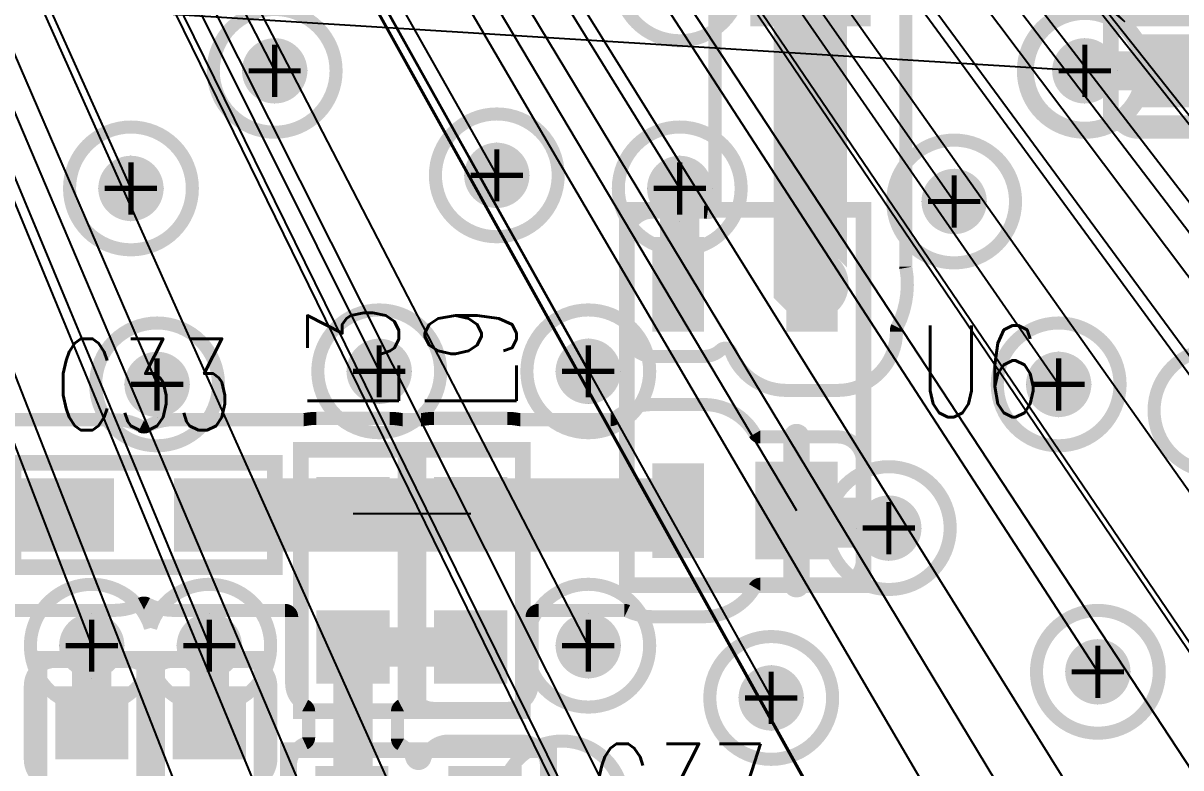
# Model space of a CAD drawing. Extents: x -1.33 to 3.2, y -3.63 to 2.02.
# Drawn here: x 0.8037 to 1.2468, y 0.1782 to 0.4632 of the extents above; entities that cross this region are included whole.
import ezdxf
from ezdxf.enums import TextEntityAlignment as Align

# ---------------------------------------------------------------- set-up
doc = ezdxf.new("R2010")
doc.units = 0
for name, pattern in [('SIG_0', [2, 1, 1]), ('SIG_4', [2, 1, 1]), ('SIG_5', [2, 1, 1]), ('SIG_52', [2, 1, 1]), ('SIG_7', [2, 1, 1])]:
    doc.linetypes.add(name, pattern=pattern)
for name, color, linetype in [('DRIL_PLTE_THRU_01', 16, 'CONTINUOUS'), ('DRIL_PLTE_THRU_02', 106, 'CONTINUOUS'), ('DRIL_PLTE_THRU_03', 255, 'CONTINUOUS'), ('DRIL_PLTE_THRU_04', 176, 'CONTINUOUS'), ('DRIL_SYMBOL', 254, 'CONTINUOUS'), ('LINK_00', 254, 'CONTINUOUS'), ('PADS_BOT', 5, 'CONTINUOUS'), ('PADS_INNER', 1, 'CONTINUOUS'), ('PADS_TOP', 1, 'CONTINUOUS'), ('PART_NAME_123', 255, 'CONTINUOUS'), ('PART_TOP_2DLINE_123', 255, 'CONTINUOUS'), ('POUR_PADTHERM_01', 1, 'CONTINUOUS'), ('POUR_VIATHERM_01', 1, 'CONTINUOUS'), ('POUR_VIATHERM_02', 112, 'CONTINUOUS'), ('POUR_VIATHERM_03', 222, 'CONTINUOUS'), ('POUR_VIATHERM_04', 5, 'CONTINUOUS'), ('POUR_VOID_01', 1, 'CONTINUOUS'), ('POUR_VOID_02', 112, 'CONTINUOUS'), ('POUR_VOID_03', 222, 'CONTINUOUS'), ('POUR_VOID_04', 5, 'CONTINUOUS'), ('TRACE_01', 1, 'CONTINUOUS'), ('VIAPTS', 34, 'CONTINUOUS')]:
    doc.layers.add(name, color=color, linetype=linetype)
doc.styles.add('W0$005', font='simplex', dxfattribs={"width": 0.75})

# ---------------------------------------------------------------- blocks, each defined once
blk = doc.blocks.new('POUR_VOID_730')
at = {"layer": 'POUR_VOID_01', "const_width": 0.005}
blk.add_lwpolyline([(-15.7985, -17.4245), (-15.7985, -17.52993, 0.043589), (-15.79846, -17.53037, -0.161428), (-15.8018, -17.55309, 0.117017), (-15.80207, -17.55421), (-15.80207, -17.5548, -0.414214), (-15.82457, -17.5773), (-15.84425, -17.5773, -0.311873), (-15.8653, -17.56276, 0.530681), (-15.86933, -17.5618, -0.187738), (-15.87575, -17.5643), (-15.89543, -17.5643, -0.414214), (-15.90493, -17.5548), (-15.90493, -17.51858, -0.414214), (-15.89543, -17.50908), (-15.87575, -17.50908, -0.036559), (-15.87436, -17.50918, 0.457703), (-15.8715, -17.50671), (-15.8715, -17.4245)], format="xyb", dxfattribs=at)
blk = doc.blocks.new('POUR_VOID_729')
at = {"layer": 'POUR_VOID_01', "const_width": 0.005}
for points in [[(-16.13104, -17.72487, -0.185978), (-16.1335, -17.7185), (-16.1335, -17.6905, -0.414214), (-16.124, -17.681), (-16.096, -17.681, -0.199359), (-16.08927, -17.68379, 0.415223), (-16.08573, -17.68379, -0.199359), (-16.079, -17.681), (-16.051, -17.681, -0.414214), (-16.0415, -17.6905), (-16.0415, -17.7185, -0.331681), (-16.04829, -17.7276, 0.745359)], [(-16.034, -17.7305), (-16.034, -17.721, -0.29325), (-16.02846, -17.71236, 0.29325), (-16.027, -17.71009), (-16.027, -17.70017, 0.28071), (-16.02835, -17.69794, -0.280709), (-16.0335, -17.6895), (-16.0335, -17.664, 0.414214), (-16.036, -17.6615), (-16.0645, -17.6615), (-16.0785, -17.6615, -0.12007), (-16.08885, -17.65898, 0.243655), (-16.09115, -17.65898, -0.12007), (-16.1015, -17.6615), (-16.1295, -17.6615), (-16.1645, -17.6615)], [(-16.1505, -17.5885), (-16.1155, -17.5885), (-16.1015, -17.5885, -0.12007), (-16.09115, -17.59102, 0.243655), (-16.08885, -17.59102, -0.12007), (-16.0785, -17.5885), (-16.0505, -17.5885), (-16.02897, -17.5885, 0.050124), (-16.02848, -17.58845, -0.050126), (-16.024, -17.588), (-15.996, -17.588, -0.050126), (-15.99152, -17.58845, 0.050124), (-15.99103, -17.5885), (-15.98397, -17.5885, 0.050124), (-15.98348, -17.58845, -0.050126), (-15.979, -17.588), (-15.951, -17.588, -0.050126), (-15.94652, -17.58845, 0.050124), (-15.94603, -17.5885), (-15.91145, -17.5885, 0.175592), (-15.90985, -17.58792, -0.175591), (-15.89543, -17.5827), (-15.87575, -17.5827, -0.266826), (-15.85631, -17.59387, 0.266828), (-15.85415, -17.59511), (-15.82457, -17.59511, -0.414214), (-15.81507, -17.60461), (-15.81507, -17.64201, -0.414214), (-15.82457, -17.65151), (-15.85415, -17.65151, 0.266828), (-15.85631, -17.65275, -0.266826), (-15.87575, -17.66392), (-15.89543, -17.66392, -0.1113), (-15.90509, -17.66174, 0.111302), (-15.90616, -17.6615), (-15.939, -17.6615, 0.414214), (-15.9415, -17.664), (-15.9415, -17.6895, -0.414214), (-15.951, -17.699), (-15.979, -17.699, -0.199359), (-15.98573, -17.69621, 0.415223), (-15.98927, -17.69621, -0.077903), (-15.99165, -17.69794, 0.28071), (-15.993, -17.70017), (-15.993, -17.71061, 0.267945), (-15.99175, -17.71277, -0.191657), (-15.9874, -17.71829, 0.745359), (-15.9826, -17.71829, -0.331681), (-15.9735, -17.7115), (-15.9455, -17.7115, -0.414214), (-15.936, -17.721), (-15.936, -17.749, -0.414214)]]:
    blk.add_lwpolyline(points, format="xyb", dxfattribs=at)
blk = doc.blocks.new('POUR_VOID_682')
at = {"layer": 'POUR_VOID_01', "const_width": 0.005}
blk.add_lwpolyline([(-15.62379, -17.43073, 0.415223), (-15.62379, -17.43427, -0.199359), (-15.621, -17.441), (-15.621, -17.469, -0.414214), (-15.6305, -17.4785), (-15.6585, -17.4785, -0.331681), (-15.6676, -17.47171, 0.745359), (-15.6724, -17.47171, -0.331681), (-15.6815, -17.4785), (-15.7095, -17.4785, -0.221272), (-15.71677, -17.47512, 0.351301), (-15.71984, -17.47451, -1.648533), (-15.71984, -17.43549, 0.351301), (-15.71677, -17.43488, -0.021846), (-15.71621, -17.43427, 0.415223), (-15.71621, -17.43073, -0.199359)], format="xyb", dxfattribs=at)
blk = doc.blocks.new('POUR_OUTLINE_677')
for name in ['POUR_VOID_730', 'POUR_VOID_682', 'POUR_VOID_729']:
    blk.add_blockref(name, (0, 0))
blk = doc.blocks.new('POUR_VIATHERM_765')
at = {"layer": 'POUR_VIATHERM_01'}
for points in [[(-15.78, -17.4925), (-15.78, -17.4925)], [(-15.7925, -17.505), (-15.7925, -17.505)], [(-15.7675, -17.505), (-15.7675, -17.505)], [(-15.78, -17.5175), (-15.78, -17.5175)]]:
    blk.add_lwpolyline(points, dxfattribs=at)
blk = doc.blocks.new('POUR_VIATHERM_778')
at = {"layer": 'POUR_VIATHERM_01'}
for points in [[(-16.065, -17.6625), (-16.065, -17.6625)], [(-16.0775, -17.675), (-16.0775, -17.675)], [(-16.0525, -17.675), (-16.0525, -17.675)]]:
    blk.add_lwpolyline(points, dxfattribs=at)
blk = doc.blocks.new('POUR_VIATHERM_779')
at = {"layer": 'POUR_VIATHERM_01'}
for points in [[(-16.11, -17.6625), (-16.11, -17.6625)], [(-16.1225, -17.675), (-16.1225, -17.675)], [(-16.0975, -17.675), (-16.0975, -17.675)]]:
    blk.add_lwpolyline(points, dxfattribs=at)
blk = doc.blocks.new('POUR_VIATHERM_917')
at = {"layer": 'POUR_VIATHERM_01'}
for points in [[(-15.92, -17.6625), (-15.92, -17.6625)], [(-15.9325, -17.675), (-15.9325, -17.675)], [(-15.9075, -17.675), (-15.9075, -17.675)], [(-15.92, -17.6875), (-15.92, -17.6875)]]:
    blk.add_lwpolyline(points, dxfattribs=at)
blk = doc.blocks.new('POUR_VIATHERM_1190')
at = {"layer": 'POUR_VIATHERM_01'}
for points in [[(-15.85, -17.6825), (-15.85, -17.6825)], [(-15.8625, -17.695), (-15.8625, -17.695)], [(-15.8375, -17.695), (-15.8375, -17.695)], [(-15.85, -17.7075), (-15.85, -17.7075)]]:
    blk.add_lwpolyline(points, dxfattribs=at)
blk = doc.blocks.new('POUR_VIATHERM_1191')
at = {"layer": 'POUR_VIATHERM_01'}
for points in [[(-15.74, -17.5625), (-15.74, -17.5625)], [(-15.7525, -17.575), (-15.7525, -17.575)], [(-15.7275, -17.575), (-15.7275, -17.575)], [(-15.74, -17.5875), (-15.74, -17.5875)]]:
    blk.add_lwpolyline(points, dxfattribs=at)
blk = doc.blocks.new('POUR_VIATHERM_1205')
at = {"layer": 'POUR_VIATHERM_01'}
for points in [[(-15.725, -17.6725), (-15.725, -17.6725)], [(-15.7375, -17.685), (-15.7375, -17.685)], [(-15.7125, -17.685), (-15.7125, -17.685)], [(-15.725, -17.6975), (-15.725, -17.6975)]]:
    blk.add_lwpolyline(points, dxfattribs=at)
blk = doc.blocks.new('POUR_VIATHERM_1241')
at = {"layer": 'POUR_VIATHERM_01'}
for points in [[(-15.885, -17.4875), (-15.885, -17.4875)], [(-15.8975, -17.5), (-15.8975, -17.5)], [(-15.8725, -17.5), (-15.8725, -17.5)]]:
    blk.add_lwpolyline(points, dxfattribs=at)
blk = doc.blocks.new('POUR_PADTHERM_1242')
at = {"layer": 'POUR_PADTHERM_01', "const_width": 0.005}
for points in [[(-15.84281, -17.59511), (-15.84281, -17.62035, 1), (-15.83781, -17.62035), (-15.83781, -17.59511, 1), (-15.84281, -17.59511)], [(-15.83781, -17.65151), (-15.83781, -17.62626, 1), (-15.84281, -17.62626), (-15.84281, -17.65151, 1), (-15.83781, -17.65151)], [(-15.81507, -17.62081), (-15.82457, -17.62081, 1), (-15.82457, -17.62581), (-15.81507, -17.62581, 1), (-15.81507, -17.62081)]]:
    blk.add_lwpolyline(points, format="xyb", dxfattribs=at)
blk = doc.blocks.new('POUR_VIATHERM_1284')
at = {"layer": 'POUR_VIATHERM_01'}
for points in [[(-16.085, -17.5625), (-16.085, -17.5625)], [(-16.0975, -17.575), (-16.0975, -17.575)], [(-16.0725, -17.575), (-16.0725, -17.575)], [(-16.085, -17.5875), (-16.085, -17.5875)]]:
    blk.add_lwpolyline(points, dxfattribs=at)
blk = doc.blocks.new('POUR_VIATHERM_1285')
at = {"layer": 'POUR_VIATHERM_01'}
for points in [[(-15.955, -17.4825), (-15.955, -17.4825)], [(-15.9675, -17.495), (-15.9675, -17.495)], [(-15.9425, -17.495), (-15.9425, -17.495)], [(-15.955, -17.5075), (-15.955, -17.5075)]]:
    blk.add_lwpolyline(points, dxfattribs=at)
blk = doc.blocks.new('POUR_VIATHERM_1286')
at = {"layer": 'POUR_VIATHERM_01'}
for points in [[(-15.92, -17.5575), (-15.92, -17.5575)], [(-15.9325, -17.57), (-15.9325, -17.57)], [(-15.9075, -17.57), (-15.9075, -17.57)], [(-15.92, -17.5825), (-15.92, -17.5825)]]:
    blk.add_lwpolyline(points, dxfattribs=at)
blk = doc.blocks.new('POUR_VIATHERM_1294')
at = {"layer": 'POUR_VIATHERM_01'}
for points in [[(-16, -17.5575), (-16, -17.5575)], [(-16.0125, -17.57), (-16.0125, -17.57)], [(-15.9875, -17.57), (-15.9875, -17.57)], [(-16, -17.5825), (-16, -17.5825)]]:
    blk.add_lwpolyline(points, dxfattribs=at)
blk = doc.blocks.new('POUR_VIATHERM_1295')
at = {"layer": 'POUR_VIATHERM_01'}
for points in [[(-16.04, -17.4425), (-16.04, -17.4425)], [(-16.0525, -17.455), (-16.0525, -17.455)], [(-16.0275, -17.455), (-16.0275, -17.455)], [(-16.04, -17.4675), (-16.04, -17.4675)]]:
    blk.add_lwpolyline(points, dxfattribs=at)
blk = doc.blocks.new('POUR_VIATHERM_1296')
at = {"layer": 'POUR_VIATHERM_01'}
for points in [[(-16.095, -17.4875), (-16.095, -17.4875)], [(-16.1075, -17.5), (-16.1075, -17.5)], [(-16.0825, -17.5), (-16.0825, -17.5)], [(-16.095, -17.5125), (-16.095, -17.5125)]]:
    blk.add_lwpolyline(points, dxfattribs=at)
blk = doc.blocks.new('POUR_VIATHERM_1389')
at = {"layer": 'POUR_VIATHERM_01'}
for points in [[(-15.805, -17.6175), (-15.805, -17.6175)], [(-15.8175, -17.63), (-15.8175, -17.63)], [(-15.7925, -17.63), (-15.7925, -17.63)], [(-15.805, -17.6425), (-15.805, -17.6425)]]:
    blk.add_lwpolyline(points, dxfattribs=at)
blk = doc.blocks.new('POUR_HEADER_0')
for name in ['POUR_OUTLINE_677', 'POUR_VIATHERM_1295', 'POUR_VIATHERM_1285', 'POUR_VIATHERM_1296', 'POUR_VIATHERM_1241', 'POUR_VIATHERM_765', 'POUR_VIATHERM_1294', 'POUR_VIATHERM_1286', 'POUR_VIATHERM_1284', 'POUR_VIATHERM_1191', 'POUR_PADTHERM_1242', 'POUR_VIATHERM_1389', 'POUR_VIATHERM_779', 'POUR_VIATHERM_778', 'POUR_VIATHERM_917', 'POUR_VIATHERM_1205', 'POUR_VIATHERM_1190']:
    blk.add_blockref(name, (18, 18))
blk = doc.blocks.new('POUR_VOID_9')
at = {"layer": 'POUR_VOID_04', "const_width": 0.005}
blk.add_lwpolyline([(-15.752, -17.455, 1), (-15.708, -17.455, 1)], format="xyb", close=True, dxfattribs=at)
blk = doc.blocks.new('POUR_OUTLINE_4')
blk.add_blockref('POUR_VOID_9', (0, 0))
blk = doc.blocks.new('POUR_VIATHERM_93')
at = {"layer": 'POUR_VIATHERM_04'}
for points in [[(-15.78, -17.4925), (-15.78, -17.4925)], [(-15.7925, -17.505), (-15.7925, -17.505)], [(-15.7675, -17.505), (-15.7675, -17.505)], [(-15.78, -17.5175), (-15.78, -17.5175)]]:
    blk.add_lwpolyline(points, dxfattribs=at)
blk = doc.blocks.new('POUR_VIATHERM_106')
at = {"layer": 'POUR_VIATHERM_04'}
for points in [[(-16.065, -17.6625), (-16.065, -17.6625)], [(-16.0775, -17.675), (-16.0775, -17.675)], [(-16.0525, -17.675), (-16.0525, -17.675)], [(-16.065, -17.6875), (-16.065, -17.6875)]]:
    blk.add_lwpolyline(points, dxfattribs=at)
blk = doc.blocks.new('POUR_VIATHERM_107')
at = {"layer": 'POUR_VIATHERM_04'}
for points in [[(-16.11, -17.6625), (-16.11, -17.6625)], [(-16.1225, -17.675), (-16.1225, -17.675)], [(-16.0975, -17.675), (-16.0975, -17.675)], [(-16.11, -17.6875), (-16.11, -17.6875)]]:
    blk.add_lwpolyline(points, dxfattribs=at)
blk = doc.blocks.new('POUR_VIATHERM_215')
at = {"layer": 'POUR_VIATHERM_04'}
for points in [[(-15.92, -17.6625), (-15.92, -17.6625)], [(-15.9325, -17.675), (-15.9325, -17.675)], [(-15.9075, -17.675), (-15.9075, -17.675)], [(-15.92, -17.6875), (-15.92, -17.6875)]]:
    blk.add_lwpolyline(points, dxfattribs=at)
blk = doc.blocks.new('POUR_VIATHERM_478')
at = {"layer": 'POUR_VIATHERM_04'}
for points in [[(-15.85, -17.6825), (-15.85, -17.6825)], [(-15.8625, -17.695), (-15.8625, -17.695)], [(-15.8375, -17.695), (-15.8375, -17.695)], [(-15.85, -17.7075), (-15.85, -17.7075)]]:
    blk.add_lwpolyline(points, dxfattribs=at)
blk = doc.blocks.new('POUR_VIATHERM_479')
at = {"layer": 'POUR_VIATHERM_04'}
for points in [[(-15.74, -17.5625), (-15.74, -17.5625)], [(-15.7525, -17.575), (-15.7525, -17.575)], [(-15.7275, -17.575), (-15.7275, -17.575)], [(-15.74, -17.5875), (-15.74, -17.5875)]]:
    blk.add_lwpolyline(points, dxfattribs=at)
blk = doc.blocks.new('POUR_VIATHERM_493')
at = {"layer": 'POUR_VIATHERM_04'}
for points in [[(-15.725, -17.6725), (-15.725, -17.6725)], [(-15.7375, -17.685), (-15.7375, -17.685)], [(-15.7125, -17.685), (-15.7125, -17.685)], [(-15.725, -17.6975), (-15.725, -17.6975)]]:
    blk.add_lwpolyline(points, dxfattribs=at)
blk = doc.blocks.new('POUR_VIATHERM_529')
at = {"layer": 'POUR_VIATHERM_04'}
for points in [[(-15.885, -17.4875), (-15.885, -17.4875)], [(-15.8975, -17.5), (-15.8975, -17.5)], [(-15.8725, -17.5), (-15.8725, -17.5)], [(-15.885, -17.5125), (-15.885, -17.5125)]]:
    blk.add_lwpolyline(points, dxfattribs=at)
blk = doc.blocks.new('POUR_VIATHERM_571')
at = {"layer": 'POUR_VIATHERM_04'}
for points in [[(-16.085, -17.5625), (-16.085, -17.5625)], [(-16.0975, -17.575), (-16.0975, -17.575)], [(-16.0725, -17.575), (-16.0725, -17.575)], [(-16.085, -17.5875), (-16.085, -17.5875)]]:
    blk.add_lwpolyline(points, dxfattribs=at)
blk = doc.blocks.new('POUR_VIATHERM_572')
at = {"layer": 'POUR_VIATHERM_04'}
for points in [[(-15.955, -17.4825), (-15.955, -17.4825)], [(-15.9675, -17.495), (-15.9675, -17.495)], [(-15.9425, -17.495), (-15.9425, -17.495)], [(-15.955, -17.5075), (-15.955, -17.5075)]]:
    blk.add_lwpolyline(points, dxfattribs=at)
blk = doc.blocks.new('POUR_VIATHERM_573')
at = {"layer": 'POUR_VIATHERM_04'}
for points in [[(-15.92, -17.5575), (-15.92, -17.5575)], [(-15.9325, -17.57), (-15.9325, -17.57)], [(-15.9075, -17.57), (-15.9075, -17.57)], [(-15.92, -17.5825), (-15.92, -17.5825)]]:
    blk.add_lwpolyline(points, dxfattribs=at)
blk = doc.blocks.new('POUR_VIATHERM_581')
at = {"layer": 'POUR_VIATHERM_04'}
for points in [[(-16, -17.5575), (-16, -17.5575)], [(-16.0125, -17.57), (-16.0125, -17.57)], [(-15.9875, -17.57), (-15.9875, -17.57)], [(-16, -17.5825), (-16, -17.5825)]]:
    blk.add_lwpolyline(points, dxfattribs=at)
blk = doc.blocks.new('POUR_VIATHERM_582')
at = {"layer": 'POUR_VIATHERM_04'}
for points in [[(-16.04, -17.4425), (-16.04, -17.4425)], [(-16.0525, -17.455), (-16.0525, -17.455)], [(-16.0275, -17.455), (-16.0275, -17.455)], [(-16.04, -17.4675), (-16.04, -17.4675)]]:
    blk.add_lwpolyline(points, dxfattribs=at)
blk = doc.blocks.new('POUR_VIATHERM_583')
at = {"layer": 'POUR_VIATHERM_04'}
for points in [[(-16.095, -17.4875), (-16.095, -17.4875)], [(-16.1075, -17.5), (-16.1075, -17.5)], [(-16.0825, -17.5), (-16.0825, -17.5)], [(-16.095, -17.5125), (-16.095, -17.5125)]]:
    blk.add_lwpolyline(points, dxfattribs=at)
blk = doc.blocks.new('POUR_VIATHERM_674')
at = {"layer": 'POUR_VIATHERM_04'}
for points in [[(-15.805, -17.6175), (-15.805, -17.6175)], [(-15.8175, -17.63), (-15.8175, -17.63)], [(-15.7925, -17.63), (-15.7925, -17.63)], [(-15.805, -17.6425), (-15.805, -17.6425)]]:
    blk.add_lwpolyline(points, dxfattribs=at)
blk = doc.blocks.new('POUR_HEADER_1')
for name in ['POUR_OUTLINE_4', 'POUR_VIATHERM_582', 'POUR_VIATHERM_572', 'POUR_VIATHERM_583', 'POUR_VIATHERM_529', 'POUR_VIATHERM_93', 'POUR_VIATHERM_581', 'POUR_VIATHERM_573', 'POUR_VIATHERM_571', 'POUR_VIATHERM_479', 'POUR_VIATHERM_674', 'POUR_VIATHERM_107', 'POUR_VIATHERM_106', 'POUR_VIATHERM_215', 'POUR_VIATHERM_493', 'POUR_VIATHERM_478']:
    blk.add_blockref(name, (18, 18))
blk = doc.blocks.new('POUR_VOID_1926')
at = {"layer": 'POUR_VOID_02', "const_width": 0.005}
blk.add_lwpolyline([(-15.7535, -17.455, 1), (-15.7065, -17.455, 1)], format="xyb", close=True, dxfattribs=at)
blk = doc.blocks.new('POUR_OUTLINE_1921')
blk.add_blockref('POUR_VOID_1926', (0, 0))
blk = doc.blocks.new('POUR_VIATHERM_2030')
at = {"layer": 'POUR_VIATHERM_02'}
for points in [[(-15.78, -17.4925), (-15.78, -17.4925)], [(-15.7925, -17.505), (-15.7925, -17.505)], [(-15.7675, -17.505), (-15.7675, -17.505)], [(-15.78, -17.5175), (-15.78, -17.5175)]]:
    blk.add_lwpolyline(points, dxfattribs=at)
blk = doc.blocks.new('POUR_VIATHERM_2043')
at = {"layer": 'POUR_VIATHERM_02'}
for points in [[(-16.065, -17.6625), (-16.065, -17.6625)], [(-16.0775, -17.675), (-16.0775, -17.675)], [(-16.0525, -17.675), (-16.0525, -17.675)], [(-16.065, -17.6875), (-16.065, -17.6875)]]:
    blk.add_lwpolyline(points, dxfattribs=at)
blk = doc.blocks.new('POUR_VIATHERM_2044')
at = {"layer": 'POUR_VIATHERM_02'}
for points in [[(-16.11, -17.6625), (-16.11, -17.6625)], [(-16.1225, -17.675), (-16.1225, -17.675)], [(-16.0975, -17.675), (-16.0975, -17.675)], [(-16.11, -17.6875), (-16.11, -17.6875)]]:
    blk.add_lwpolyline(points, dxfattribs=at)
blk = doc.blocks.new('POUR_VIATHERM_2155')
at = {"layer": 'POUR_VIATHERM_02'}
for points in [[(-15.92, -17.6625), (-15.92, -17.6625)], [(-15.9325, -17.675), (-15.9325, -17.675)], [(-15.9075, -17.675), (-15.9075, -17.675)], [(-15.92, -17.6875), (-15.92, -17.6875)]]:
    blk.add_lwpolyline(points, dxfattribs=at)
blk = doc.blocks.new('POUR_VIATHERM_2417')
at = {"layer": 'POUR_VIATHERM_02'}
for points in [[(-15.85, -17.6825), (-15.85, -17.6825)], [(-15.8625, -17.695), (-15.8625, -17.695)], [(-15.8375, -17.695), (-15.8375, -17.695)], [(-15.85, -17.7075), (-15.85, -17.7075)]]:
    blk.add_lwpolyline(points, dxfattribs=at)
blk = doc.blocks.new('POUR_VIATHERM_2418')
at = {"layer": 'POUR_VIATHERM_02'}
for points in [[(-15.74, -17.5625), (-15.74, -17.5625)], [(-15.7525, -17.575), (-15.7525, -17.575)], [(-15.7275, -17.575), (-15.7275, -17.575)], [(-15.74, -17.5875), (-15.74, -17.5875)]]:
    blk.add_lwpolyline(points, dxfattribs=at)
blk = doc.blocks.new('POUR_VIATHERM_2432')
at = {"layer": 'POUR_VIATHERM_02'}
for points in [[(-15.725, -17.6725), (-15.725, -17.6725)], [(-15.7375, -17.685), (-15.7375, -17.685)], [(-15.7125, -17.685), (-15.7125, -17.685)], [(-15.725, -17.6975), (-15.725, -17.6975)]]:
    blk.add_lwpolyline(points, dxfattribs=at)
blk = doc.blocks.new('POUR_VIATHERM_2468')
at = {"layer": 'POUR_VIATHERM_02'}
for points in [[(-15.885, -17.4875), (-15.885, -17.4875)], [(-15.8975, -17.5), (-15.8975, -17.5)], [(-15.8725, -17.5), (-15.8725, -17.5)], [(-15.885, -17.5125), (-15.885, -17.5125)]]:
    blk.add_lwpolyline(points, dxfattribs=at)
blk = doc.blocks.new('POUR_VIATHERM_2510')
at = {"layer": 'POUR_VIATHERM_02'}
for points in [[(-16.085, -17.5625), (-16.085, -17.5625)], [(-16.0975, -17.575), (-16.0975, -17.575)], [(-16.0725, -17.575), (-16.0725, -17.575)], [(-16.085, -17.5875), (-16.085, -17.5875)]]:
    blk.add_lwpolyline(points, dxfattribs=at)
blk = doc.blocks.new('POUR_VIATHERM_2511')
at = {"layer": 'POUR_VIATHERM_02'}
for points in [[(-15.955, -17.4825), (-15.955, -17.4825)], [(-15.9675, -17.495), (-15.9675, -17.495)], [(-15.9425, -17.495), (-15.9425, -17.495)], [(-15.955, -17.5075), (-15.955, -17.5075)]]:
    blk.add_lwpolyline(points, dxfattribs=at)
blk = doc.blocks.new('POUR_VIATHERM_2512')
at = {"layer": 'POUR_VIATHERM_02'}
for points in [[(-15.92, -17.5575), (-15.92, -17.5575)], [(-15.9325, -17.57), (-15.9325, -17.57)], [(-15.9075, -17.57), (-15.9075, -17.57)], [(-15.92, -17.5825), (-15.92, -17.5825)]]:
    blk.add_lwpolyline(points, dxfattribs=at)
blk = doc.blocks.new('POUR_VIATHERM_2520')
at = {"layer": 'POUR_VIATHERM_02'}
for points in [[(-16, -17.5575), (-16, -17.5575)], [(-16.0125, -17.57), (-16.0125, -17.57)], [(-15.9875, -17.57), (-15.9875, -17.57)], [(-16, -17.5825), (-16, -17.5825)]]:
    blk.add_lwpolyline(points, dxfattribs=at)
blk = doc.blocks.new('POUR_VIATHERM_2521')
at = {"layer": 'POUR_VIATHERM_02'}
for points in [[(-16.04, -17.4425), (-16.04, -17.4425)], [(-16.0525, -17.455), (-16.0525, -17.455)], [(-16.0275, -17.455), (-16.0275, -17.455)], [(-16.04, -17.4675), (-16.04, -17.4675)]]:
    blk.add_lwpolyline(points, dxfattribs=at)
blk = doc.blocks.new('POUR_VIATHERM_2522')
at = {"layer": 'POUR_VIATHERM_02'}
for points in [[(-16.095, -17.4875), (-16.095, -17.4875)], [(-16.1075, -17.5), (-16.1075, -17.5)], [(-16.0825, -17.5), (-16.0825, -17.5)], [(-16.095, -17.5125), (-16.095, -17.5125)]]:
    blk.add_lwpolyline(points, dxfattribs=at)
blk = doc.blocks.new('POUR_VIATHERM_2612')
at = {"layer": 'POUR_VIATHERM_02'}
for points in [[(-15.805, -17.6175), (-15.805, -17.6175)], [(-15.8175, -17.63), (-15.8175, -17.63)], [(-15.7925, -17.63), (-15.7925, -17.63)], [(-15.805, -17.6425), (-15.805, -17.6425)]]:
    blk.add_lwpolyline(points, dxfattribs=at)
blk = doc.blocks.new('POUR_HEADER_2')
for name in ['POUR_OUTLINE_1921', 'POUR_VIATHERM_2521', 'POUR_VIATHERM_2511', 'POUR_VIATHERM_2522', 'POUR_VIATHERM_2468', 'POUR_VIATHERM_2030', 'POUR_VIATHERM_2520', 'POUR_VIATHERM_2512', 'POUR_VIATHERM_2510', 'POUR_VIATHERM_2418', 'POUR_VIATHERM_2612', 'POUR_VIATHERM_2044', 'POUR_VIATHERM_2043', 'POUR_VIATHERM_2155', 'POUR_VIATHERM_2432', 'POUR_VIATHERM_2417']:
    blk.add_blockref(name, (18, 18))
blk = doc.blocks.new('POUR_VOID_1886')
at = {"layer": 'POUR_VOID_03', "const_width": 0.005}
blk.add_lwpolyline([(-15.8035, -17.505, 1), (-15.7565, -17.505, 1)], format="xyb", close=True, dxfattribs=at)
blk = doc.blocks.new('POUR_VOID_1885')
at = {"layer": 'POUR_VOID_03', "const_width": 0.005}
blk.add_lwpolyline([(-15.8285, -17.63, 1), (-15.7815, -17.63, 1)], format="xyb", close=True, dxfattribs=at)
blk = doc.blocks.new('POUR_VOID_1884')
at = {"layer": 'POUR_VOID_03', "const_width": 0.005}
blk.add_lwpolyline([(-15.8735, -17.695, 1), (-15.8265, -17.695, 1)], format="xyb", close=True, dxfattribs=at)
blk = doc.blocks.new('POUR_VOID_1495')
at = {"layer": 'POUR_VOID_03', "const_width": 0.005}
blk.add_lwpolyline([(-16.1185, -17.5, 1), (-16.0715, -17.5, 1)], format="xyb", close=True, dxfattribs=at)
blk = doc.blocks.new('POUR_VOID_1474')
at = {"layer": 'POUR_VOID_03', "const_width": 0.005}
blk.add_lwpolyline([(-16.0635, -17.455, 1), (-16.0165, -17.455, 1)], format="xyb", close=True, dxfattribs=at)
blk = doc.blocks.new('POUR_VOID_1473')
at = {"layer": 'POUR_VOID_03', "const_width": 0.005}
blk.add_lwpolyline([(-16.1085, -17.575, 1), (-16.0615, -17.575, 1)], format="xyb", close=True, dxfattribs=at)
blk = doc.blocks.new('POUR_VOID_1472')
at = {"layer": 'POUR_VOID_03', "const_width": 0.005}
blk.add_lwpolyline([(-16.0875, -17.66822, -6.781646), (-16.0875, -17.68178, -6.781646)], format="xyb", close=True, dxfattribs=at)
blk = doc.blocks.new('POUR_VOID_1469')
at = {"layer": 'POUR_VOID_03', "const_width": 0.005}
blk.add_lwpolyline([(-15.9785, -17.495, 1), (-15.9315, -17.495, 1)], format="xyb", close=True, dxfattribs=at)
blk = doc.blocks.new('POUR_VOID_1468')
at = {"layer": 'POUR_VOID_03', "const_width": 0.005}
blk.add_lwpolyline([(-16.0235, -17.57, 1), (-15.9765, -17.57, 1)], format="xyb", close=True, dxfattribs=at)
blk = doc.blocks.new('POUR_VOID_1460')
at = {"layer": 'POUR_VOID_03', "const_width": 0.005}
blk.add_lwpolyline([(-15.9085, -17.42, 1), (-15.8615, -17.42, 1)], format="xyb", close=True, dxfattribs=at)
blk = doc.blocks.new('POUR_VOID_1459')
at = {"layer": 'POUR_VOID_03', "const_width": 0.005}
blk.add_lwpolyline([(-15.9085, -17.5, 1), (-15.8615, -17.5, 1)], format="xyb", close=True, dxfattribs=at)
blk = doc.blocks.new('POUR_VOID_1458')
at = {"layer": 'POUR_VOID_03', "const_width": 0.005}
blk.add_lwpolyline([(-15.9435, -17.57, 1), (-15.8965, -17.57, 1)], format="xyb", close=True, dxfattribs=at)
blk = doc.blocks.new('POUR_VOID_1457')
at = {"layer": 'POUR_VOID_03', "const_width": 0.005}
blk.add_lwpolyline([(-15.9435, -17.675, 1), (-15.8965, -17.675, 1)], format="xyb", close=True, dxfattribs=at)
blk = doc.blocks.new('POUR_VOID_1456')
at = {"layer": 'POUR_VOID_03', "const_width": 0.005}
blk.add_lwpolyline([(-15.9535, -17.735, 1), (-15.9065, -17.735, 1)], format="xyb", close=True, dxfattribs=at)
blk = doc.blocks.new('POUR_VOID_1411')
at = {"layer": 'POUR_VOID_03', "const_width": 0.005}
blk.add_lwpolyline([(-15.7635, -17.575, 1), (-15.7165, -17.575, 1)], format="xyb", close=True, dxfattribs=at)
blk = doc.blocks.new('POUR_VOID_1409')
at = {"layer": 'POUR_VOID_03', "const_width": 0.005}
blk.add_lwpolyline([(-15.7035, -17.585, 1), (-15.6565, -17.585, 1)], format="xyb", close=True, dxfattribs=at)
blk = doc.blocks.new('POUR_VOID_1408')
at = {"layer": 'POUR_VOID_03', "const_width": 0.005}
blk.add_lwpolyline([(-15.7485, -17.685, 1), (-15.7015, -17.685, 1)], format="xyb", close=True, dxfattribs=at)
blk = doc.blocks.new('POUR_OUTLINE_1392')
for name in ['POUR_VOID_1460', 'POUR_VOID_1474', 'POUR_VOID_1469', 'POUR_VOID_1495', 'POUR_VOID_1459', 'POUR_VOID_1886', 'POUR_VOID_1468', 'POUR_VOID_1458', 'POUR_VOID_1473', 'POUR_VOID_1411', 'POUR_VOID_1409', 'POUR_VOID_1885', 'POUR_VOID_1472', 'POUR_VOID_1457', 'POUR_VOID_1408', 'POUR_VOID_1884', 'POUR_VOID_1456']:
    blk.add_blockref(name, (0, 0))
blk = doc.blocks.new('POUR_VIATHERM_1910')
at = {"layer": 'POUR_VIATHERM_03'}
for points in [[(-15.73, -17.4425), (-15.73, -17.4425)], [(-15.7425, -17.455), (-15.7425, -17.455)], [(-15.7175, -17.455), (-15.7175, -17.455)], [(-15.73, -17.4675), (-15.73, -17.4675)]]:
    blk.add_lwpolyline(points, dxfattribs=at)
blk = doc.blocks.new('POUR_HEADER_3')
for name in ['POUR_OUTLINE_1392', 'POUR_VIATHERM_1910']:
    blk.add_blockref(name, (18, 15.915))
blk = doc.blocks.new('SMOOTH_0$006')
at = {"const_width": 0.003}
blk.add_lwpolyline([(-0.0015, 0, 1), (0.0015, 0, 1)], format="xyb", close=True, dxfattribs=at)
blk = doc.blocks.new('PART_BODY_TOP_24')
at = {"layer": 'PART_TOP_2DLINE_123', "const_width": 0.006}
blk.add_lwpolyline([(-0.05, -0.02), (0.05, -0.02), (0.05, 0.02), (-0.05, 0.02)], close=True, dxfattribs=at)
at = {"layer": 'PART_TOP_2DLINE_123'}
for p in [(-0.05, 0.02), (0.05, 0.02), (-0.05, -0.02), (0.05, -0.02)]:
    blk.add_blockref('SMOOTH_0$006', p, dxfattribs=at)
blk = doc.blocks.new('DRIL_HOLE_0')
blk.add_lwpolyline([(0, 0, 1), (0, 0, 1)], format="xyb", close=True)
blk = doc.blocks.new('PAD_10')
blk.add_lwpolyline([(0, 0, 1), (0, 0, 1)], format="xyb", close=True)
blk = doc.blocks.new('PAD_12')
at = {"const_width": 0.028}
blk.add_lwpolyline([(-0.014, 0), (0.014, 0)], dxfattribs=at)
blk = doc.blocks.new('STK_TOP_8')
at = {"layer": 'DRIL_PLTE_THRU_01'}
blk.add_blockref('DRIL_HOLE_0', (0, 0), dxfattribs=at)
at = {"layer": 'DRIL_PLTE_THRU_02'}
blk.add_blockref('DRIL_HOLE_0', (0, 0), dxfattribs=at)
at = {"layer": 'DRIL_PLTE_THRU_03'}
blk.add_blockref('DRIL_HOLE_0', (0, 0), dxfattribs=at)
at = {"layer": 'DRIL_PLTE_THRU_04'}
blk.add_blockref('DRIL_HOLE_0', (0, 0), dxfattribs=at)
at = {"layer": 'PADS_BOT'}
blk.add_blockref('PAD_10', (0, 0), dxfattribs=at)
at = {"layer": 'PADS_INNER'}
blk.add_blockref('PAD_10', (0, 0), dxfattribs=at)
at = {"layer": 'PADS_TOP'}
blk.add_blockref('PAD_12', (0, 0), dxfattribs=at)
blk = doc.blocks.new('SYM_TOP_6')
for name, p in [('PART_BODY_TOP_24', (0, 0)), ('STK_TOP_8', (-0.0255, 0)), ('STK_TOP_8', (0.0255, 0))]:
    blk.add_blockref(name, p)
blk = doc.blocks.new('PART_TOP_32')
blk.add_blockref('SYM_TOP_6', (0, 0))
at = {"layer": 'PART_NAME_123', "style": 'W0$005', "width": 0.75}
blk.add_text('C33', height=0.035, rotation=-180, dxfattribs=at).set_placement((0, -0.05), align=Align.MIDDLE_CENTER)
blk = doc.blocks.new('PART_TOP_33')
blk.add_blockref('SYM_TOP_6', (0, 0))
at = {"layer": 'PART_NAME_123', "style": 'W0$005', "width": 0.75}
blk.add_text('C34', height=0.035, rotation=-180, dxfattribs=at).set_placement((-0.005, -0.05), align=Align.MIDDLE_CENTER)
blk = doc.blocks.new('PART_TOP_36')
blk.add_blockref('SYM_TOP_6', (0, 0))
at = {"layer": 'PART_NAME_123', "style": 'W0$005', "width": 0.75}
blk.add_text('C37', height=0.035, dxfattribs=at).set_placement((0.1, 0.005), align=Align.MIDDLE_CENTER)
blk = doc.blocks.new('PART_TOP_37')
blk.add_blockref('SYM_TOP_6', (0, 0))
at = {"layer": 'PART_NAME_123', "style": 'W0$005', "width": 0.75}
blk.add_text('C38', height=0.035, dxfattribs=at).set_placement((-0.095, 0), align=Align.MIDDLE_CENTER)
blk = doc.blocks.new('PART_TOP_38')
blk.add_blockref('SYM_TOP_6', (0, 0))
at = {"layer": 'PART_NAME_123', "style": 'W0$005', "width": 0.75}
blk.add_text('C39', height=0.035, dxfattribs=at).set_placement((-0.095, 0), align=Align.MIDDLE_CENTER)
blk = doc.blocks.new('PART_TOP_103')
blk.add_blockref('SYM_TOP_6', (0, 0))
at = {"layer": 'PART_NAME_123', "style": 'W0$005', "width": 0.75}
blk.add_text('L3', height=0.035, dxfattribs=at).set_placement((0.085, 0), align=Align.MIDDLE_CENTER)
blk = doc.blocks.new('PART_TOP_109')
blk.add_blockref('SYM_TOP_6', (0, 0))
at = {"layer": 'PART_NAME_123', "style": 'W0$005', "width": 0.75}
blk.add_text('L9', height=0.035, dxfattribs=at).set_placement((0.085, 0), align=Align.MIDDLE_CENTER)
blk = doc.blocks.new('PART_BODY_TOP_35')
at = {"layer": 'PART_TOP_2DLINE_123', "const_width": 0.006}
blk.add_lwpolyline([(-0.04528, 0.07185), (0.04528, 0.07185), (0.04528, -0.07185), (-0.04528, -0.07185)], close=True, dxfattribs=at)
at = {"layer": 'PART_TOP_2DLINE_123'}
for p in [(-0.04528, 0.07185), (0.04528, 0.07185), (-0.04528, -0.07185), (0.04528, -0.07185)]:
    blk.add_blockref('SMOOTH_0$006', p, dxfattribs=at)
blk = doc.blocks.new('PAD_37')
at = {"const_width": 0.01969}
blk.add_lwpolyline([(-0.01811, 0), (0.01811, 0)], dxfattribs=at)
blk = doc.blocks.new('STK_TOP_26')
at = {"layer": 'DRIL_PLTE_THRU_01'}
blk.add_blockref('DRIL_HOLE_0', (0, 0), dxfattribs=at)
at = {"layer": 'DRIL_PLTE_THRU_02'}
blk.add_blockref('DRIL_HOLE_0', (0, 0), dxfattribs=at)
at = {"layer": 'DRIL_PLTE_THRU_03'}
blk.add_blockref('DRIL_HOLE_0', (0, 0), dxfattribs=at)
at = {"layer": 'DRIL_PLTE_THRU_04'}
blk.add_blockref('DRIL_HOLE_0', (0, 0), dxfattribs=at)
at = {"layer": 'PADS_BOT'}
blk.add_blockref('PAD_10', (0, 0), dxfattribs=at)
at = {"layer": 'PADS_INNER'}
blk.add_blockref('PAD_10', (0, 0), dxfattribs=at)
at = {"layer": 'PADS_TOP', "rotation": 90}
blk.add_blockref('PAD_37', (0, 0), dxfattribs=at)
blk = doc.blocks.new('PAD_39')
at = {"const_width": 0.0315}
blk.add_lwpolyline([(-0.0187, 0), (0.0187, 0)], dxfattribs=at)
blk = doc.blocks.new('STK_TOP_27')
at = {"layer": 'DRIL_PLTE_THRU_01'}
blk.add_blockref('DRIL_HOLE_0', (0, 0), dxfattribs=at)
at = {"layer": 'DRIL_PLTE_THRU_02'}
blk.add_blockref('DRIL_HOLE_0', (0, 0), dxfattribs=at)
at = {"layer": 'DRIL_PLTE_THRU_03'}
blk.add_blockref('DRIL_HOLE_0', (0, 0), dxfattribs=at)
at = {"layer": 'DRIL_PLTE_THRU_04'}
blk.add_blockref('DRIL_HOLE_0', (0, 0), dxfattribs=at)
at = {"layer": 'PADS_BOT'}
blk.add_blockref('PAD_10', (0, 0), dxfattribs=at)
at = {"layer": 'PADS_INNER'}
blk.add_blockref('PAD_10', (0, 0), dxfattribs=at)
at = {"layer": 'PADS_TOP', "rotation": 90}
blk.add_blockref('PAD_39', (0, 0), dxfattribs=at)
blk = doc.blocks.new('SYM_TOP_17')
for name, p in [('PART_BODY_TOP_35', (0, 0)), ('STK_TOP_26', (-0.02559, 0.04331)), ('STK_TOP_26', (0.02559, 0.04331)), ('STK_TOP_27', (0.01969, -0.04331)), ('STK_TOP_26', (-0.02559, -0.04331))]:
    blk.add_blockref(name, p)
blk = doc.blocks.new('PART_TOP_139')
blk.add_blockref('SYM_TOP_17', (0, 0))
at = {"layer": 'PART_NAME_123', "style": 'W0$005', "width": 0.75}
blk.add_text('U6', height=0.035, dxfattribs=at).set_placement((0.09, 0.01), align=Align.MIDDLE_CENTER)
blk = doc.blocks.new('PART_TOP_147')
blk.add_blockref('SYM_TOP_6', (0, 0))
at = {"layer": 'PART_NAME_123', "style": 'W0$005', "width": 0.75}
blk.add_text('R27', height=0.035, dxfattribs=at).set_placement((0.095, 0), align=Align.MIDDLE_CENTER)
blk = doc.blocks.new('SMOOTH_0$015')
at = {"const_width": 0.0075}
blk.add_lwpolyline([(-0.00375, 0, 1), (0.00375, 0, 1)], format="xyb", close=True, dxfattribs=at)
blk = doc.blocks.new('SMOOTH_0$028')
at = {"const_width": 0.014}
blk.add_lwpolyline([(-0.007, 0, 1), (0.007, 0, 1)], format="xyb", close=True, dxfattribs=at)
blk = doc.blocks.new('DRIL_SYMBOL_0$012')
at = {"layer": 'DRIL_SYMBOL', "const_width": 0.002}
for points in [[(0, -0.01), (0, 0.01)], [(-0.01, 0), (0.01, 0)]]:
    blk.add_lwpolyline(points, dxfattribs=at)
blk = doc.blocks.new('DRIL_HOLE_0$012')
at = {"const_width": 0.006}
blk.add_lwpolyline([(-0.003, 0, 1), (0.003, 0, 1)], format="xyb", close=True, dxfattribs=at)
blk.add_blockref('DRIL_SYMBOL_0$012', (0, 0))
blk = doc.blocks.new('PAD_66')
at = {"const_width": 0.0125}
blk.add_lwpolyline([(0, -0.00625, 1), (0, 0.00625, 1)], format="xyb", close=True, dxfattribs=at)
blk = doc.blocks.new('STK_TOP_3')
at = {"layer": 'DRIL_PLTE_THRU_01'}
blk.add_blockref('DRIL_HOLE_0$012', (0, 0), dxfattribs=at)
at = {"layer": 'DRIL_PLTE_THRU_02'}
blk.add_blockref('DRIL_HOLE_0$012', (0, 0), dxfattribs=at)
at = {"layer": 'DRIL_PLTE_THRU_03'}
blk.add_blockref('DRIL_HOLE_0$012', (0, 0), dxfattribs=at)
at = {"layer": 'DRIL_PLTE_THRU_04'}
blk.add_blockref('DRIL_HOLE_0$012', (0, 0), dxfattribs=at)
at = {"layer": 'PADS_BOT'}
blk.add_blockref('PAD_66', (0, 0), dxfattribs=at)
at = {"layer": 'PADS_INNER'}
blk.add_blockref('PAD_66', (0, 0), dxfattribs=at)
at = {"layer": 'PADS_TOP'}
blk.add_blockref('PAD_66', (0, 0), dxfattribs=at)
blk = doc.blocks.new('SYM_TOP_1')
blk.add_blockref('STK_TOP_3', (0, 0))

msp = doc.modelspace()

# ---------------------------------------------------------------- linework, layer by layer
at = {"layer": 'LINK_00', "linetype": 'SIG_0'}
for q in [(1.16, 0.395), (1.02, 0.225), (1.525, 0.08), (1.475, 0.03), (1.465, -0.02), (1.41, -0.065), (1.32, -0.065), (1.235, -0.065), (1.145, -0.065), (1.05, -0.065), (0.955, -0.065), (0.955, 0.065), (0.92, 0.105), (1.06, 0.07), (1.285, 0.38), (1.13, 0.125), (1.26, 0.315), (1.09, 0.205), (1.2, 0.325), (1.215, 0.215), (1.34, 0.265), (1.4, 0.2), (1.435, 0.12), (1.35, 0.075), (1.205, 0.075), (1.295, 0.16), (1.055, 0.4), (1.09969, 0.27669), (0.855, 0.325), (0.985, 0.405), (1.02, 0.33), (1.22, 0.145), (0.94, 0.33), (0.9, 0.445), (0.845, 0.4), (1.01, 0.165), (0.875, 0.225), (0.83, 0.225)]:
    msp.add_line((0.28, 1.655), q, dxfattribs=at)
at = {"layer": 'LINK_00', "linetype": 'SIG_52'}
msp.add_line((-0.88, 0.575), (1.21, 0.445), dxfattribs=at)
at = {"layer": 'LINK_00', "linetype": 'SIG_4'}
msp.add_line((0.975, 0.2755), (0.93, 0.2755), dxfattribs=at)
at = {"layer": 'TRACE_01', "linetype": 'SIG_7', "const_width": 0.028}
msp.add_lwpolyline([(1.10559, 0.36331), (1.105, 0.3639), (1.105, 0.4895)], dxfattribs=at)
at = {"layer": 'TRACE_01', "linetype": 'SIG_52', "const_width": 0.015}
for points in [[(1.21, 0.445), (1.2445, 0.445)], [(0.9295, 0.165), (0.93, 0.1655), (0.93, 0.2245)], [(0.93, 0.2245), (0.975, 0.2245)]]:
    msp.add_lwpolyline(points, dxfattribs=at)
at = {"layer": 'TRACE_01', "linetype": 'SIG_0', "const_width": 0.015}
for points in [[(1.05441, 0.36331), (1.055, 0.3639), (1.055, 0.4)], [(1.135, 0.27), (1.09969, 0.27), (1.09969, 0.27669)], [(0.83, 0.1955), (0.83, 0.225)], [(0.875, 0.1955), (0.875, 0.225)]]:
    msp.add_lwpolyline(points, dxfattribs=at)
at = {"layer": 'TRACE_01', "linetype": 'SIG_5', "const_width": 0.028}
msp.add_lwpolyline([(0.8245, 0.275), (0.7755, 0.275)], dxfattribs=at)
at = {"layer": 'TRACE_01', "linetype": 'SIG_4'}
for points, const_width in [([(0.8755, 0.275), (0.93, 0.275), (0.93, 0.2755)], 0.028), ([(0.93, 0.275), (0.8755, 0.275)], 0.028), ([(1.05, 0.275), (0.93, 0.275)], 0.028), ([(1.05, 0.275), (1.05, 0.27669), (1.05441, 0.27669)], 0.015)]:
    msp.add_lwpolyline(points, dxfattribs=dict(at, const_width=const_width))

# ---------------------------------------------------------------- block references
at = {"linetype": 'SIG_0'}
for name in ['POUR_HEADER_0', 'POUR_HEADER_1', 'POUR_HEADER_2']:
    msp.add_blockref(name, (-1.06, -0.1), dxfattribs=at)
at = {"linetype": 'SIG_52'}
msp.add_blockref('POUR_HEADER_3', (-1.06, 1.985), dxfattribs=at)
for name, p, rotation in [('PART_TOP_33', (1.105, 0.515), 270), ('PART_TOP_103', (0.93, 0.25), 90), ('PART_TOP_109', (0.975, 0.25), 90), ('PART_TOP_32', (0.85, 0.275), 180), ('PART_TOP_38', (0.83, 0.17), 90), ('PART_TOP_37', (0.875, 0.17), 90)]:
    msp.add_blockref(name, p, dxfattribs=dict(rotation=rotation))
for name, p in [('PART_TOP_147', (1.27, 0.445)), ('PART_TOP_139', (1.08, 0.32)), ('PART_TOP_36', (0.955, 0.165))]:
    msp.add_blockref(name, p)
at = {"layer": 'TRACE_01'}
for name, p in [('SMOOTH_0$015', (1.21, 0.445)), ('SMOOTH_0$015', (1.2445, 0.445)), ('SMOOTH_0$015', (1.055, 0.4)), ('SMOOTH_0$028', (1.105, 0.3639)), ('SMOOTH_0$028', (1.10559, 0.36331)), ('SMOOTH_0$015', (1.05441, 0.36331)), ('SMOOTH_0$015', (1.055, 0.3639)), ('SMOOTH_0$028', (0.8245, 0.275)), ('SMOOTH_0$028', (0.8755, 0.275)), ('SMOOTH_0$028', (0.8755, 0.275)), ('SMOOTH_0$028', (0.93, 0.2755)), ('SMOOTH_0$028', (0.93, 0.275)), ('SMOOTH_0$028', (0.93, 0.275)), ('SMOOTH_0$028', (0.93, 0.275)), ('SMOOTH_0$028', (1.05, 0.275)), ('SMOOTH_0$015', (1.05, 0.27669)), ('SMOOTH_0$015', (1.05441, 0.27669)), ('SMOOTH_0$015', (1.09969, 0.27669)), ('SMOOTH_0$015', (1.05, 0.275)), ('SMOOTH_0$015', (1.09969, 0.27)), ('SMOOTH_0$015', (1.135, 0.27)), ('SMOOTH_0$015', (0.83, 0.225)), ('SMOOTH_0$015', (0.875, 0.225)), ('SMOOTH_0$015', (0.93, 0.2245)), ('SMOOTH_0$015', (0.93, 0.2245)), ('SMOOTH_0$015', (0.975, 0.2245)), ('SMOOTH_0$015', (0.83, 0.1955)), ('SMOOTH_0$015', (0.875, 0.1955))]:
    msp.add_blockref(name, p, dxfattribs=at)
at = {"layer": 'VIAPTS', "linetype": 'SIG_0'}
for p in [(0.9, 0.445), (0.985, 0.405), (0.845, 0.4), (1.055, 0.4), (1.16, 0.395), (0.94, 0.33), (1.02, 0.33), (0.855, 0.325), (1.2, 0.325), (1.135, 0.27), (0.83, 0.225), (0.875, 0.225), (1.02, 0.225), (1.215, 0.215), (1.09, 0.205)]:
    msp.add_blockref('SYM_TOP_1', p, dxfattribs=at)
at = {"layer": 'VIAPTS', "linetype": 'SIG_52'}
msp.add_blockref('SYM_TOP_1', (1.21, 0.445), dxfattribs=at)

doc.saveas('drawing.dxf')
